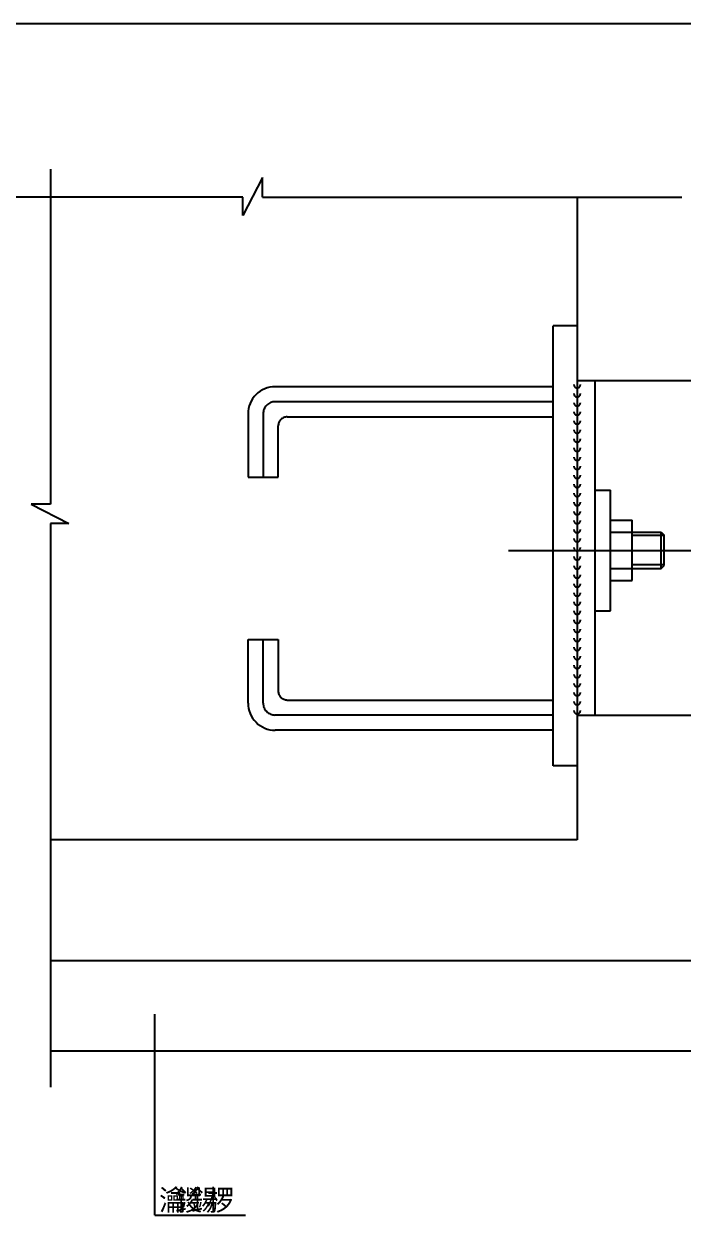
# Model space of a CAD drawing. Header units: metres. Extents: x 0 to 420, y 0 to 297.
# Drawn here: x 94.2 to 181.3, y 139.6 to 297 of the extents above; entities that cross this region are included whole.
import ezdxf

# ---------------------------------------------------------------- set-up
doc = ezdxf.new("R2010")
doc.units = ezdxf.units.M

msp = doc.modelspace()

# ---------------------------------------------------------------- linework, layer by layer
for p, q in [((420, 297), (0, 297)), ((97.7, 277.82), (97.7, 233.56)), ((125.69, 276.71), (123.11, 271.7)), ((125.69, 274.12), (125.69, 276.71)), ((123.12, 274.12), (88.89, 274.12)), ((123.11, 271.7), (123.11, 274.12)), ((125.7, 274.12), (181.13, 274.12)), ((167.28, 274.12), (167.28, 189.21)), ((164.1, 198.99), (164.1, 257.11)), ((167.28, 257.11), (164.1, 257.11)), ((164.1, 249.07), (127.39, 249.07)), ((167.28, 249.89), (231.68, 249.89)), ((169.68, 205.66), (169.68, 249.89)), ((164.1, 247.08), (127.39, 247.08)), ((123.8, 245.48), (123.8, 237.1)), ((125.79, 245.48), (125.79, 237.1)), ((128.98, 245.08), (164.1, 245.08)), ((127.79, 237.1), (127.79, 243.89)), ((123.8, 237.1), (127.79, 237.1)), ((169.68, 235.41), (171.67, 235.41)), ((171.67, 219.46), (171.67, 235.41)), ((95.12, 233.56), (100.13, 230.98)), ((97.7, 233.56), (95.12, 233.56)), ((171.67, 231.43), (174.57, 231.43)), ((174.57, 223.46), (174.57, 231.43)), ((97.7, 230.98), (97.7, 156.52)), ((100.13, 230.98), (97.7, 230.98)), ((171.67, 229.83), (178.38, 229.83)), ((178.38, 225.05), (178.38, 229.83)), ((178.38, 229.83), (178.77, 229.44)), ((174.57, 229.45), (178.77, 229.45)), ((178.77, 225.45), (178.77, 229.44)), ((158.23, 227.44), (233.89, 227.44)), ((171.67, 225.05), (178.38, 225.05)), ((174.57, 225.58), (178.77, 225.58)), ((178.38, 225.05), (178.77, 225.45)), ((171.67, 223.46), (174.57, 223.46)), ((169.68, 219.46), (171.67, 219.46)), ((123.8, 207.28), (123.8, 215.66)), ((123.8, 215.66), (127.79, 215.66)), ((125.79, 207.28), (125.79, 215.66)), ((127.79, 215.66), (127.79, 208.88)), ((128.98, 207.68), (164.1, 207.68)), ((164.1, 205.69), (127.39, 205.69)), ((167.28, 205.66), (231.68, 205.66)), ((164.1, 203.69), (127.39, 203.69)), ((167.28, 198.99), (164.1, 198.99)), ((167.28, 189.21), (97.7, 189.21)), ((97.7, 173.26), (220.81, 173.26)), ((111.47, 139.63), (111.47, 166.18)), ((223, 161.3), (97.7, 161.3)), ((111.47, 139.63), (123.45, 139.63))]:
    msp.add_line(p, q)
for points in [[(127.39, 249.07), (127.03, 249.06), (126.69, 249), (126.34, 248.92), (126.01, 248.8), (125.69, 248.65), (125.39, 248.47), (125.11, 248.26), (124.85, 248.02), (124.61, 247.76), (124.4, 247.48), (124.22, 247.17), (124.07, 246.86), (123.95, 246.52), (123.86, 246.18), (123.81, 245.83), (123.8, 245.48), (123.8, 245.48)], [(166.85, 249.34), (166.85, 249.3), (166.86, 249.26), (166.87, 249.22), (166.88, 249.18), (166.9, 249.14), (166.92, 249.1), (166.95, 249.07), (166.98, 249.04), (167.01, 249.01), (167.04, 248.98), (167.08, 248.96), (167.12, 248.94), (167.16, 248.93), (167.2, 248.92), (167.24, 248.91), (167.28, 248.91), (167.33, 248.91), (167.37, 248.92), (167.41, 248.93), (167.45, 248.94), (167.49, 248.96), (167.53, 248.98), (167.56, 249.01), (167.59, 249.04), (167.62, 249.07), (167.65, 249.1), (167.67, 249.14), (167.69, 249.18), (167.7, 249.22), (167.71, 249.26), (167.72, 249.3), (167.72, 249.34)], [(127.39, 247.08), (127.23, 247.07), (127.08, 247.05), (126.92, 247.01), (126.78, 246.96), (126.63, 246.89), (126.5, 246.81), (126.37, 246.72), (126.26, 246.61), (126.15, 246.49), (126.06, 246.37), (125.98, 246.23), (125.91, 246.09), (125.86, 245.95), (125.82, 245.79), (125.8, 245.64), (125.79, 245.48), (125.79, 245.48)], [(166.85, 248.15), (166.85, 248.11), (166.86, 248.06), (166.87, 248.02), (166.88, 247.98), (166.9, 247.94), (166.92, 247.91), (166.95, 247.87), (166.98, 247.84), (167.01, 247.81), (167.04, 247.79), (167.08, 247.76), (167.12, 247.75), (167.16, 247.73), (167.2, 247.72), (167.24, 247.72), (167.28, 247.71), (167.33, 247.72), (167.37, 247.72), (167.41, 247.73), (167.45, 247.75), (167.49, 247.76), (167.53, 247.79), (167.56, 247.81), (167.59, 247.84), (167.62, 247.87), (167.65, 247.91), (167.67, 247.94), (167.69, 247.98), (167.7, 248.02), (167.71, 248.06), (167.72, 248.11), (167.72, 248.15)], [(166.85, 246.95), (166.85, 246.91), (166.86, 246.87), (166.87, 246.83), (166.88, 246.79), (166.9, 246.75), (166.92, 246.71), (166.95, 246.68), (166.98, 246.65), (167.01, 246.62), (167.04, 246.59), (167.08, 246.57), (167.12, 246.55), (167.16, 246.54), (167.2, 246.53), (167.24, 246.52), (167.28, 246.52), (167.33, 246.52), (167.37, 246.53), (167.41, 246.54), (167.45, 246.55), (167.49, 246.57), (167.53, 246.59), (167.56, 246.62), (167.59, 246.65), (167.62, 246.68), (167.65, 246.71), (167.67, 246.75), (167.69, 246.79), (167.7, 246.83), (167.71, 246.87), (167.72, 246.91), (167.72, 246.95)], [(166.85, 245.76), (166.85, 245.71), (166.86, 245.67), (166.87, 245.63), (166.88, 245.59), (166.9, 245.55), (166.92, 245.51), (166.95, 245.48), (166.98, 245.45), (167.01, 245.42), (167.04, 245.39), (167.08, 245.37), (167.12, 245.35), (167.16, 245.34), (167.2, 245.33), (167.24, 245.32), (167.28, 245.32), (167.33, 245.32), (167.37, 245.33), (167.41, 245.34), (167.45, 245.35), (167.49, 245.37), (167.53, 245.39), (167.56, 245.42), (167.59, 245.45), (167.62, 245.48), (167.65, 245.51), (167.67, 245.55), (167.69, 245.59), (167.7, 245.63), (167.71, 245.67), (167.72, 245.71), (167.72, 245.76)], [(128.98, 245.08), (128.87, 245.08), (128.75, 245.06), (128.64, 245.03), (128.52, 244.99), (128.42, 244.94), (128.32, 244.88), (128.22, 244.81), (128.14, 244.73), (128.06, 244.65), (127.99, 244.55), (127.93, 244.45), (127.88, 244.34), (127.84, 244.23), (127.81, 244.12), (127.79, 244), (127.79, 243.89), (127.79, 243.89)], [(166.85, 244.56), (166.85, 244.52), (166.86, 244.48), (166.87, 244.43), (166.88, 244.39), (166.9, 244.36), (166.92, 244.32), (166.95, 244.28), (166.98, 244.25), (167.01, 244.22), (167.04, 244.2), (167.08, 244.18), (167.12, 244.16), (167.16, 244.14), (167.2, 244.13), (167.24, 244.13), (167.28, 244.13), (167.33, 244.13), (167.37, 244.13), (167.41, 244.14), (167.45, 244.16), (167.49, 244.18), (167.53, 244.2), (167.56, 244.22), (167.59, 244.25), (167.62, 244.28), (167.65, 244.32), (167.67, 244.36), (167.69, 244.39), (167.7, 244.43), (167.71, 244.48), (167.72, 244.52), (167.72, 244.56)], [(166.85, 243.36), (166.85, 243.32), (166.86, 243.28), (166.87, 243.24), (166.88, 243.2), (166.9, 243.16), (166.92, 243.12), (166.95, 243.09), (166.98, 243.06), (167.01, 243.03), (167.04, 243), (167.08, 242.98), (167.12, 242.96), (167.16, 242.95), (167.2, 242.94), (167.24, 242.93), (167.28, 242.93), (167.33, 242.93), (167.37, 242.94), (167.41, 242.95), (167.45, 242.96), (167.49, 242.98), (167.53, 243), (167.56, 243.03), (167.59, 243.06), (167.62, 243.09), (167.65, 243.12), (167.67, 243.16), (167.69, 243.2), (167.7, 243.24), (167.71, 243.28), (167.72, 243.32), (167.72, 243.36)], [(166.85, 242.17), (166.85, 242.13), (166.86, 242.08), (166.87, 242.04), (166.88, 242), (166.9, 241.96), (166.92, 241.93), (166.95, 241.89), (166.98, 241.86), (167.01, 241.83), (167.04, 241.81), (167.08, 241.78), (167.12, 241.77), (167.16, 241.75), (167.2, 241.74), (167.24, 241.74), (167.28, 241.73), (167.33, 241.74), (167.37, 241.74), (167.41, 241.75), (167.45, 241.77), (167.49, 241.78), (167.53, 241.81), (167.56, 241.83), (167.59, 241.86), (167.62, 241.89), (167.65, 241.93), (167.67, 241.96), (167.69, 242), (167.7, 242.04), (167.71, 242.08), (167.72, 242.13), (167.72, 242.17)], [(166.85, 240.97), (166.85, 240.93), (166.86, 240.89), (166.87, 240.85), (166.88, 240.81), (166.9, 240.77), (166.92, 240.73), (166.95, 240.7), (166.98, 240.66), (167.01, 240.64), (167.04, 240.61), (167.08, 240.59), (167.12, 240.57), (167.16, 240.56), (167.2, 240.55), (167.24, 240.54), (167.28, 240.54), (167.33, 240.54), (167.37, 240.55), (167.41, 240.56), (167.45, 240.57), (167.49, 240.59), (167.53, 240.61), (167.56, 240.64), (167.59, 240.66), (167.62, 240.7), (167.65, 240.73), (167.67, 240.77), (167.69, 240.81), (167.7, 240.85), (167.71, 240.89), (167.72, 240.93), (167.72, 240.97)], [(166.85, 239.78), (166.85, 239.73), (166.86, 239.69), (166.87, 239.65), (166.88, 239.61), (166.9, 239.57), (166.92, 239.53), (166.95, 239.5), (166.98, 239.47), (167.01, 239.44), (167.04, 239.41), (167.08, 239.39), (167.12, 239.37), (167.16, 239.36), (167.2, 239.35), (167.24, 239.34), (167.28, 239.34), (167.33, 239.34), (167.37, 239.35), (167.41, 239.36), (167.45, 239.37), (167.49, 239.39), (167.53, 239.41), (167.56, 239.44), (167.59, 239.47), (167.62, 239.5), (167.65, 239.53), (167.67, 239.57), (167.69, 239.61), (167.7, 239.65), (167.71, 239.69), (167.72, 239.73), (167.72, 239.78)], [(166.85, 238.58), (166.85, 238.54), (166.86, 238.5), (166.87, 238.45), (166.88, 238.41), (166.9, 238.38), (166.92, 238.34), (166.95, 238.3), (166.98, 238.27), (167.01, 238.24), (167.04, 238.22), (167.08, 238.2), (167.12, 238.18), (167.16, 238.16), (167.2, 238.15), (167.24, 238.15), (167.28, 238.15), (167.33, 238.15), (167.37, 238.15), (167.41, 238.16), (167.45, 238.18), (167.49, 238.2), (167.53, 238.22), (167.56, 238.24), (167.59, 238.27), (167.62, 238.3), (167.65, 238.34), (167.67, 238.38), (167.69, 238.41), (167.7, 238.45), (167.71, 238.5), (167.72, 238.54), (167.72, 238.58)], [(166.85, 237.38), (166.85, 237.34), (166.86, 237.3), (166.87, 237.26), (166.88, 237.22), (166.9, 237.18), (166.92, 237.14), (166.95, 237.11), (166.98, 237.08), (167.01, 237.05), (167.04, 237.02), (167.08, 237), (167.12, 236.98), (167.16, 236.97), (167.2, 236.96), (167.24, 236.95), (167.28, 236.95), (167.33, 236.95), (167.37, 236.96), (167.41, 236.97), (167.45, 236.98), (167.49, 237), (167.53, 237.02), (167.56, 237.05), (167.59, 237.08), (167.62, 237.11), (167.65, 237.14), (167.67, 237.18), (167.69, 237.22), (167.7, 237.26), (167.71, 237.3), (167.72, 237.34), (167.72, 237.38)], [(166.85, 236.19), (166.85, 236.15), (166.86, 236.1), (166.87, 236.06), (166.88, 236.02), (166.9, 235.98), (166.92, 235.95), (166.95, 235.91), (166.98, 235.88), (167.01, 235.85), (167.04, 235.83), (167.08, 235.8), (167.12, 235.79), (167.16, 235.77), (167.2, 235.76), (167.24, 235.76), (167.28, 235.75), (167.33, 235.76), (167.37, 235.76), (167.41, 235.77), (167.45, 235.79), (167.49, 235.8), (167.53, 235.83), (167.56, 235.85), (167.59, 235.88), (167.62, 235.91), (167.65, 235.95), (167.67, 235.98), (167.69, 236.02), (167.7, 236.06), (167.71, 236.1), (167.72, 236.15), (167.72, 236.19)], [(166.85, 234.99), (166.85, 234.95), (166.86, 234.91), (166.87, 234.87), (166.88, 234.83), (166.9, 234.79), (166.92, 234.75), (166.95, 234.72), (166.98, 234.68), (167.01, 234.66), (167.04, 234.63), (167.08, 234.61), (167.12, 234.59), (167.16, 234.58), (167.2, 234.57), (167.24, 234.56), (167.28, 234.56), (167.33, 234.56), (167.37, 234.57), (167.41, 234.58), (167.45, 234.59), (167.49, 234.61), (167.53, 234.63), (167.56, 234.66), (167.59, 234.68), (167.62, 234.72), (167.65, 234.75), (167.67, 234.79), (167.69, 234.83), (167.7, 234.87), (167.71, 234.91), (167.72, 234.95), (167.72, 234.99)], [(166.85, 233.8), (166.85, 233.75), (166.86, 233.71), (166.87, 233.67), (166.88, 233.63), (166.9, 233.59), (166.92, 233.55), (166.95, 233.52), (166.98, 233.49), (167.01, 233.46), (167.04, 233.43), (167.08, 233.41), (167.12, 233.39), (167.16, 233.38), (167.2, 233.37), (167.24, 233.36), (167.28, 233.36), (167.33, 233.36), (167.37, 233.37), (167.41, 233.38), (167.45, 233.39), (167.49, 233.41), (167.53, 233.43), (167.56, 233.46), (167.59, 233.49), (167.62, 233.52), (167.65, 233.55), (167.67, 233.59), (167.69, 233.63), (167.7, 233.67), (167.71, 233.71), (167.72, 233.75), (167.72, 233.8)], [(166.85, 232.6), (166.85, 232.56), (166.86, 232.52), (166.87, 232.47), (166.88, 232.43), (166.9, 232.4), (166.92, 232.36), (166.95, 232.32), (166.98, 232.29), (167.01, 232.26), (167.04, 232.24), (167.08, 232.22), (167.12, 232.2), (167.16, 232.18), (167.2, 232.17), (167.24, 232.17), (167.28, 232.17), (167.33, 232.17), (167.37, 232.17), (167.41, 232.18), (167.45, 232.2), (167.49, 232.22), (167.53, 232.24), (167.56, 232.26), (167.59, 232.29), (167.62, 232.32), (167.65, 232.36), (167.67, 232.4), (167.69, 232.43), (167.7, 232.47), (167.71, 232.52), (167.72, 232.56), (167.72, 232.6)], [(166.85, 231.4), (166.85, 231.36), (166.86, 231.32), (166.87, 231.28), (166.88, 231.24), (166.9, 231.2), (166.92, 231.16), (166.95, 231.13), (166.98, 231.1), (167.01, 231.07), (167.04, 231.04), (167.08, 231.02), (167.12, 231), (167.16, 230.99), (167.2, 230.98), (167.24, 230.97), (167.28, 230.97), (167.33, 230.97), (167.37, 230.98), (167.41, 230.99), (167.45, 231), (167.49, 231.02), (167.53, 231.04), (167.56, 231.07), (167.59, 231.1), (167.62, 231.13), (167.65, 231.16), (167.67, 231.2), (167.69, 231.24), (167.7, 231.28), (167.71, 231.32), (167.72, 231.36), (167.72, 231.4)], [(166.85, 230.21), (166.85, 230.17), (166.86, 230.12), (166.87, 230.08), (166.88, 230.04), (166.9, 230), (166.92, 229.97), (166.95, 229.93), (166.98, 229.9), (167.01, 229.87), (167.04, 229.85), (167.08, 229.82), (167.12, 229.81), (167.16, 229.79), (167.2, 229.78), (167.24, 229.78), (167.28, 229.77), (167.33, 229.78), (167.37, 229.78), (167.41, 229.79), (167.45, 229.81), (167.49, 229.82), (167.53, 229.85), (167.56, 229.87), (167.59, 229.9), (167.62, 229.93), (167.65, 229.97), (167.67, 230), (167.69, 230.04), (167.7, 230.08), (167.71, 230.12), (167.72, 230.17), (167.72, 230.21)], [(166.85, 229.01), (166.85, 228.97), (166.86, 228.93), (166.87, 228.89), (166.88, 228.85), (166.9, 228.81), (166.92, 228.77), (166.95, 228.74), (166.98, 228.7), (167.01, 228.68), (167.04, 228.65), (167.08, 228.63), (167.12, 228.61), (167.16, 228.6), (167.2, 228.59), (167.24, 228.58), (167.28, 228.58), (167.33, 228.58), (167.37, 228.59), (167.41, 228.6), (167.45, 228.61), (167.49, 228.63), (167.53, 228.65), (167.56, 228.68), (167.59, 228.7), (167.62, 228.74), (167.65, 228.77), (167.67, 228.81), (167.69, 228.85), (167.7, 228.89), (167.71, 228.93), (167.72, 228.97), (167.72, 229.01)], [(166.85, 227.82), (166.85, 227.77), (166.86, 227.73), (166.87, 227.69), (166.88, 227.65), (166.9, 227.61), (166.92, 227.57), (166.95, 227.54), (166.98, 227.51), (167.01, 227.48), (167.04, 227.45), (167.08, 227.43), (167.12, 227.41), (167.16, 227.4), (167.2, 227.39), (167.24, 227.38), (167.28, 227.38), (167.33, 227.38), (167.37, 227.39), (167.41, 227.4), (167.45, 227.41), (167.49, 227.43), (167.53, 227.45), (167.56, 227.48), (167.59, 227.51), (167.62, 227.54), (167.65, 227.57), (167.67, 227.61), (167.69, 227.65), (167.7, 227.69), (167.71, 227.73), (167.72, 227.77), (167.72, 227.82)], [(166.85, 226.62), (166.85, 226.58), (166.86, 226.54), (166.87, 226.49), (166.88, 226.45), (166.9, 226.42), (166.92, 226.38), (166.95, 226.34), (166.98, 226.31), (167.01, 226.28), (167.04, 226.26), (167.08, 226.24), (167.12, 226.22), (167.16, 226.2), (167.2, 226.19), (167.24, 226.19), (167.28, 226.19), (167.33, 226.19), (167.37, 226.19), (167.41, 226.2), (167.45, 226.22), (167.49, 226.24), (167.53, 226.26), (167.56, 226.28), (167.59, 226.31), (167.62, 226.34), (167.65, 226.38), (167.67, 226.42), (167.69, 226.45), (167.7, 226.49), (167.71, 226.54), (167.72, 226.58), (167.72, 226.62)], [(166.85, 225.42), (166.85, 225.38), (166.86, 225.34), (166.87, 225.3), (166.88, 225.26), (166.9, 225.22), (166.92, 225.18), (166.95, 225.15), (166.98, 225.12), (167.01, 225.09), (167.04, 225.06), (167.08, 225.04), (167.12, 225.02), (167.16, 225.01), (167.2, 225), (167.24, 224.99), (167.28, 224.99), (167.33, 224.99), (167.37, 225), (167.41, 225.01), (167.45, 225.02), (167.49, 225.04), (167.53, 225.06), (167.56, 225.09), (167.59, 225.12), (167.62, 225.15), (167.65, 225.18), (167.67, 225.22), (167.69, 225.26), (167.7, 225.3), (167.71, 225.34), (167.72, 225.38), (167.72, 225.42)], [(166.85, 224.23), (166.85, 224.19), (166.86, 224.14), (166.87, 224.1), (166.88, 224.06), (166.9, 224.02), (166.92, 223.99), (166.95, 223.95), (166.98, 223.92), (167.01, 223.89), (167.04, 223.87), (167.08, 223.84), (167.12, 223.83), (167.16, 223.81), (167.2, 223.8), (167.24, 223.8), (167.28, 223.79), (167.33, 223.8), (167.37, 223.8), (167.41, 223.81), (167.45, 223.83), (167.49, 223.84), (167.53, 223.87), (167.56, 223.89), (167.59, 223.92), (167.62, 223.95), (167.65, 223.99), (167.67, 224.02), (167.69, 224.06), (167.7, 224.1), (167.71, 224.14), (167.72, 224.19), (167.72, 224.23)], [(166.85, 223.03), (166.85, 222.99), (166.86, 222.95), (166.87, 222.91), (166.88, 222.87), (166.9, 222.83), (166.92, 222.79), (166.95, 222.76), (166.98, 222.72), (167.01, 222.7), (167.04, 222.67), (167.08, 222.65), (167.12, 222.63), (167.16, 222.62), (167.2, 222.61), (167.24, 222.6), (167.28, 222.6), (167.33, 222.6), (167.37, 222.61), (167.41, 222.62), (167.45, 222.63), (167.49, 222.65), (167.53, 222.67), (167.56, 222.7), (167.59, 222.72), (167.62, 222.76), (167.65, 222.79), (167.67, 222.83), (167.69, 222.87), (167.7, 222.91), (167.71, 222.95), (167.72, 222.99), (167.72, 223.03)], [(166.85, 221.84), (166.85, 221.79), (166.86, 221.75), (166.87, 221.71), (166.88, 221.67), (166.9, 221.63), (166.92, 221.59), (166.95, 221.56), (166.98, 221.53), (167.01, 221.5), (167.04, 221.47), (167.08, 221.45), (167.12, 221.43), (167.16, 221.42), (167.2, 221.41), (167.24, 221.4), (167.28, 221.4), (167.33, 221.4), (167.37, 221.41), (167.41, 221.42), (167.45, 221.43), (167.49, 221.45), (167.53, 221.47), (167.56, 221.5), (167.59, 221.53), (167.62, 221.56), (167.65, 221.59), (167.67, 221.63), (167.69, 221.67), (167.7, 221.71), (167.71, 221.75), (167.72, 221.79), (167.72, 221.84)], [(166.85, 220.64), (166.85, 220.6), (166.86, 220.56), (166.87, 220.51), (166.88, 220.47), (166.9, 220.44), (166.92, 220.4), (166.95, 220.36), (166.98, 220.33), (167.01, 220.3), (167.04, 220.28), (167.08, 220.26), (167.12, 220.24), (167.16, 220.22), (167.2, 220.21), (167.24, 220.21), (167.28, 220.21), (167.33, 220.21), (167.37, 220.21), (167.41, 220.22), (167.45, 220.24), (167.49, 220.26), (167.53, 220.28), (167.56, 220.3), (167.59, 220.33), (167.62, 220.36), (167.65, 220.4), (167.67, 220.44), (167.69, 220.47), (167.7, 220.51), (167.71, 220.56), (167.72, 220.6), (167.72, 220.64)], [(166.85, 219.44), (166.85, 219.4), (166.86, 219.36), (166.87, 219.32), (166.88, 219.28), (166.9, 219.24), (166.92, 219.2), (166.95, 219.17), (166.98, 219.14), (167.01, 219.11), (167.04, 219.08), (167.08, 219.06), (167.12, 219.04), (167.16, 219.03), (167.2, 219.02), (167.24, 219.01), (167.28, 219.01), (167.33, 219.01), (167.37, 219.02), (167.41, 219.03), (167.45, 219.04), (167.49, 219.06), (167.53, 219.08), (167.56, 219.11), (167.59, 219.14), (167.62, 219.17), (167.65, 219.2), (167.67, 219.24), (167.69, 219.28), (167.7, 219.32), (167.71, 219.36), (167.72, 219.4), (167.72, 219.44)], [(166.85, 218.25), (166.85, 218.21), (166.86, 218.16), (166.87, 218.12), (166.88, 218.08), (166.9, 218.04), (166.92, 218.01), (166.95, 217.97), (166.98, 217.94), (167.01, 217.91), (167.04, 217.89), (167.08, 217.86), (167.12, 217.85), (167.16, 217.83), (167.2, 217.82), (167.24, 217.82), (167.28, 217.81), (167.33, 217.82), (167.37, 217.82), (167.41, 217.83), (167.45, 217.85), (167.49, 217.86), (167.53, 217.89), (167.56, 217.91), (167.59, 217.94), (167.62, 217.97), (167.65, 218.01), (167.67, 218.04), (167.69, 218.08), (167.7, 218.12), (167.71, 218.16), (167.72, 218.21), (167.72, 218.25)], [(166.85, 217.05), (166.85, 217.01), (166.86, 216.97), (166.87, 216.93), (166.88, 216.89), (166.9, 216.85), (166.92, 216.81), (166.95, 216.78), (166.98, 216.74), (167.01, 216.72), (167.04, 216.69), (167.08, 216.67), (167.12, 216.65), (167.16, 216.64), (167.2, 216.63), (167.24, 216.62), (167.28, 216.62), (167.33, 216.62), (167.37, 216.63), (167.41, 216.64), (167.45, 216.65), (167.49, 216.67), (167.53, 216.69), (167.56, 216.72), (167.59, 216.74), (167.62, 216.78), (167.65, 216.81), (167.67, 216.85), (167.69, 216.89), (167.7, 216.93), (167.71, 216.97), (167.72, 217.01), (167.72, 217.05)], [(166.85, 215.86), (166.85, 215.81), (166.86, 215.77), (166.87, 215.73), (166.88, 215.69), (166.9, 215.65), (166.92, 215.61), (166.95, 215.58), (166.98, 215.55), (167.01, 215.52), (167.04, 215.49), (167.08, 215.47), (167.12, 215.45), (167.16, 215.44), (167.2, 215.43), (167.24, 215.42), (167.28, 215.42), (167.33, 215.42), (167.37, 215.43), (167.41, 215.44), (167.45, 215.45), (167.49, 215.47), (167.53, 215.49), (167.56, 215.52), (167.59, 215.55), (167.62, 215.58), (167.65, 215.61), (167.67, 215.65), (167.69, 215.69), (167.7, 215.73), (167.71, 215.77), (167.72, 215.81), (167.72, 215.86)], [(166.85, 214.66), (166.85, 214.62), (166.86, 214.58), (166.87, 214.53), (166.88, 214.49), (166.9, 214.46), (166.92, 214.42), (166.95, 214.38), (166.98, 214.35), (167.01, 214.32), (167.04, 214.3), (167.08, 214.28), (167.12, 214.26), (167.16, 214.24), (167.2, 214.23), (167.24, 214.23), (167.28, 214.23), (167.33, 214.23), (167.37, 214.23), (167.41, 214.24), (167.45, 214.26), (167.49, 214.28), (167.53, 214.3), (167.56, 214.32), (167.59, 214.35), (167.62, 214.38), (167.65, 214.42), (167.67, 214.46), (167.69, 214.49), (167.7, 214.53), (167.71, 214.58), (167.72, 214.62), (167.72, 214.66)], [(166.85, 213.46), (166.85, 213.42), (166.86, 213.38), (166.87, 213.34), (166.88, 213.3), (166.9, 213.26), (166.92, 213.22), (166.95, 213.19), (166.98, 213.16), (167.01, 213.13), (167.04, 213.1), (167.08, 213.08), (167.12, 213.06), (167.16, 213.05), (167.2, 213.04), (167.24, 213.03), (167.28, 213.03), (167.33, 213.03), (167.37, 213.04), (167.41, 213.05), (167.45, 213.06), (167.49, 213.08), (167.53, 213.1), (167.56, 213.13), (167.59, 213.16), (167.62, 213.19), (167.65, 213.22), (167.67, 213.26), (167.69, 213.3), (167.7, 213.34), (167.71, 213.38), (167.72, 213.42), (167.72, 213.46)], [(166.85, 212.27), (166.85, 212.23), (166.86, 212.18), (166.87, 212.14), (166.88, 212.1), (166.9, 212.06), (166.92, 212.03), (166.95, 211.99), (166.98, 211.96), (167.01, 211.93), (167.04, 211.91), (167.08, 211.88), (167.12, 211.87), (167.16, 211.85), (167.2, 211.84), (167.24, 211.84), (167.28, 211.83), (167.33, 211.84), (167.37, 211.84), (167.41, 211.85), (167.45, 211.87), (167.49, 211.88), (167.53, 211.91), (167.56, 211.93), (167.59, 211.96), (167.62, 211.99), (167.65, 212.03), (167.67, 212.06), (167.69, 212.1), (167.7, 212.14), (167.71, 212.18), (167.72, 212.23), (167.72, 212.27)], [(166.85, 211.07), (166.85, 211.03), (166.86, 210.99), (166.87, 210.95), (166.88, 210.91), (166.9, 210.87), (166.92, 210.83), (166.95, 210.8), (166.98, 210.76), (167.01, 210.74), (167.04, 210.71), (167.08, 210.69), (167.12, 210.67), (167.16, 210.66), (167.2, 210.65), (167.24, 210.64), (167.28, 210.64), (167.33, 210.64), (167.37, 210.65), (167.41, 210.66), (167.45, 210.67), (167.49, 210.69), (167.53, 210.71), (167.56, 210.74), (167.59, 210.76), (167.62, 210.8), (167.65, 210.83), (167.67, 210.87), (167.69, 210.91), (167.7, 210.95), (167.71, 210.99), (167.72, 211.03), (167.72, 211.07)], [(166.85, 209.88), (166.85, 209.83), (166.86, 209.79), (166.87, 209.75), (166.88, 209.71), (166.9, 209.67), (166.92, 209.63), (166.95, 209.6), (166.98, 209.57), (167.01, 209.54), (167.04, 209.51), (167.08, 209.49), (167.12, 209.47), (167.16, 209.46), (167.2, 209.45), (167.24, 209.44), (167.28, 209.44), (167.33, 209.44), (167.37, 209.45), (167.41, 209.46), (167.45, 209.47), (167.49, 209.49), (167.53, 209.51), (167.56, 209.54), (167.59, 209.57), (167.62, 209.6), (167.65, 209.63), (167.67, 209.67), (167.69, 209.71), (167.7, 209.75), (167.71, 209.79), (167.72, 209.83), (167.72, 209.88)], [(127.79, 208.88), (127.79, 208.76), (127.81, 208.65), (127.84, 208.53), (127.88, 208.42), (127.93, 208.32), (127.99, 208.22), (128.06, 208.12), (128.14, 208.03), (128.22, 207.96), (128.32, 207.89), (128.42, 207.82), (128.52, 207.77), (128.64, 207.74), (128.75, 207.71), (128.87, 207.69), (128.98, 207.68)], [(166.85, 208.68), (166.85, 208.64), (166.86, 208.6), (166.87, 208.55), (166.88, 208.51), (166.9, 208.48), (166.92, 208.44), (166.95, 208.4), (166.98, 208.37), (167.01, 208.34), (167.04, 208.32), (167.08, 208.3), (167.12, 208.28), (167.16, 208.26), (167.2, 208.25), (167.24, 208.25), (167.28, 208.25), (167.33, 208.25), (167.37, 208.25), (167.41, 208.26), (167.45, 208.28), (167.49, 208.3), (167.53, 208.32), (167.56, 208.34), (167.59, 208.37), (167.62, 208.4), (167.65, 208.44), (167.67, 208.48), (167.69, 208.51), (167.7, 208.55), (167.71, 208.6), (167.72, 208.64), (167.72, 208.68)], [(123.8, 207.28), (123.81, 206.93), (123.86, 206.58), (123.95, 206.24), (124.07, 205.91), (124.22, 205.59), (124.4, 205.29), (124.61, 205.01), (124.85, 204.75), (125.11, 204.51), (125.39, 204.3), (125.69, 204.12), (126.01, 203.97), (126.34, 203.85), (126.69, 203.76), (127.03, 203.71), (127.39, 203.69)], [(125.79, 207.28), (125.8, 207.13), (125.82, 206.97), (125.86, 206.82), (125.91, 206.67), (125.98, 206.53), (126.06, 206.4), (126.15, 206.27), (126.26, 206.16), (126.37, 206.05), (126.5, 205.96), (126.63, 205.88), (126.78, 205.81), (126.92, 205.76), (127.08, 205.72), (127.23, 205.7), (127.39, 205.69)], [(166.85, 207.48), (166.85, 207.44), (166.86, 207.4), (166.87, 207.36), (166.88, 207.32), (166.9, 207.28), (166.92, 207.24), (166.95, 207.21), (166.98, 207.18), (167.01, 207.15), (167.04, 207.12), (167.08, 207.1), (167.12, 207.08), (167.16, 207.07), (167.2, 207.06), (167.24, 207.05), (167.28, 207.05), (167.33, 207.05), (167.37, 207.06), (167.41, 207.07), (167.45, 207.08), (167.49, 207.1), (167.53, 207.12), (167.56, 207.15), (167.59, 207.18), (167.62, 207.21), (167.65, 207.24), (167.67, 207.28), (167.69, 207.32), (167.7, 207.36), (167.71, 207.4), (167.72, 207.44), (167.72, 207.48)], [(166.85, 206.29), (166.85, 206.25), (166.86, 206.2), (166.87, 206.16), (166.88, 206.12), (166.9, 206.08), (166.92, 206.05), (166.95, 206.01), (166.98, 205.98), (167.01, 205.95), (167.04, 205.93), (167.08, 205.9), (167.12, 205.89), (167.16, 205.87), (167.2, 205.86), (167.24, 205.86), (167.28, 205.85), (167.33, 205.86), (167.37, 205.86), (167.41, 205.87), (167.45, 205.89), (167.49, 205.9), (167.53, 205.93), (167.56, 205.95), (167.59, 205.98), (167.62, 206.01), (167.65, 206.05), (167.67, 206.08), (167.69, 206.12), (167.7, 206.16), (167.71, 206.2), (167.72, 206.25), (167.72, 206.29)]]:
    msp.add_lwpolyline(points)

# ---------------------------------------------------------------- texts
for s, p in [('瀹', (112.05, 140.25)), ('鍐', (114.15, 140.25)), ('鍚', (116.25, 140.25)), ('椤', (118.36, 140.25))]:
    msp.add_text(s, height=2.76).set_placement(p)

doc.saveas('drawing.dxf')
